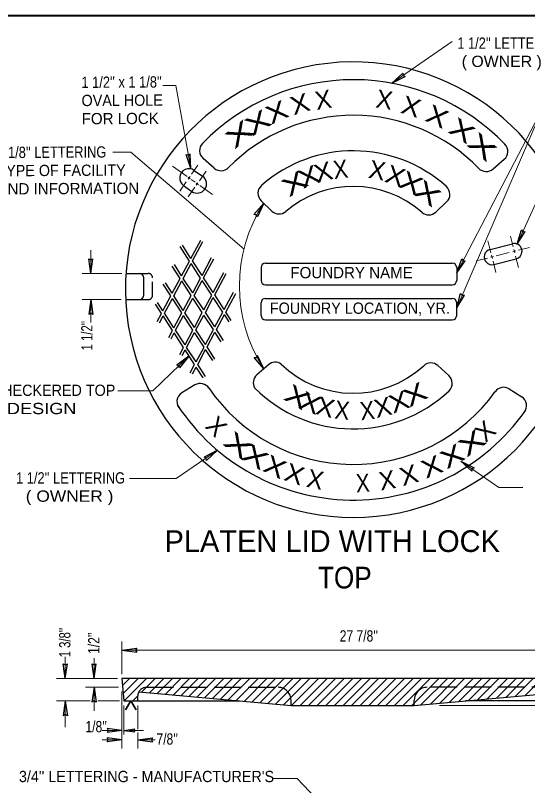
# Model space of a CAD drawing. Extents: x -333 to 39, y -49 to 225.
# Drawn here: x -286.9 to -227.9, y 88.6 to 177.4 of the extents above; entities that cross this region are included whole.
import ezdxf
from ezdxf.enums import TextEntityAlignment as Align

# ---------------------------------------------------------------- set-up
doc = ezdxf.new("R2010")
doc.units = 0
doc.header["$LTSCALE"] = 0.52
doc.linetypes.add('LONG_DASHED', pattern=[7.5, 6, -1.5])
doc.linetypes.add('MEDIUM_DASHED', pattern=[4.5, 3, -1.5])
doc.layers.add('1', color=7, linetype='Continuous', lineweight=25)
doc.layers.add('60', color=7, linetype='Continuous', lineweight=13)

msp = doc.modelspace()

# ---------------------------------------------------------------- linework, layer by layer
at = {"layer": '1', "lineweight": 40}
msp.add_line((-295.1597, 177.3982), (29.8402, 177.3982), dxfattribs=at)
at = {"layer": '1', "lineweight": 13}
for p, q in [((-243.5087, 169.578), (-236.5455, 174.3785)), ((-226.078, 166.8088), (-236.0433, 143.6936)), ((-268.7883, 160.0134), (-267.1022, 158.8206)), ((-266.5758, 159.0968), (-265.8507, 160.122)), ((-265.6739, 158.3381), (-264.8918, 159.4437)), ((-267.9502, 157.1543), (-267.1854, 158.2353)), ((-266.9887, 158.5132), (-266.7502, 158.8504)), ((-266.9847, 158.7375), (-266.7393, 158.5638)), ((-266.6372, 158.4917), (-266.1805, 158.1685)), ((-266.0397, 158.0689), (-265.7742, 157.881)), ((-266.0327, 157.8312), (-265.8458, 158.0952)), ((-266.9913, 156.476), (-266.2067, 157.5852)), ((-265.6282, 157.7777), (-264.1824, 156.7549)), ((-229.5359, 150.7276), (-229.8414, 151.9457)), ((-232.0957, 150.0318), (-232.4433, 151.4167)), ((-278.1806, 147.6565), (-278.1806, 150.336)), ((-231.495, 149.6832), (-230.0083, 150.0563)), ((-229.5782, 150.1641), (-229.2166, 150.2548)), ((-229.359, 150.0228), (-229.4537, 150.3998)), ((-228.9137, 150.3307), (-227.6513, 150.6473)), ((-233.8095, 149.1027), (-232.5029, 149.4304)), ((-232.1442, 149.5204), (-231.8104, 149.6042)), ((-231.9338, 149.3863), (-232.0251, 149.7505)), ((-228.9365, 148.3379), (-229.2644, 149.6456)), ((-231.5265, 147.7625), (-231.8529, 149.0642)), ((-274.6298, 147.6565), (-279.1806, 147.6565)), ((-274.6714, 144.6467), (-279.1806, 144.6467)), ((-278.1806, 142.0131), (-278.1806, 144.6467)), ((-274.5979, 101.4698), (-274.5979, 105.2297)), ((-274.5979, 104.2297), (-221.4474, 104.2297)), ((-281.1234, 103.4808), (-281.1234, 100.9698)), ((-277.8164, 103.3247), (-277.8164, 100.9698)), ((-275.0979, 100.9698), (-282.1234, 100.9698)), ((-274.5327, 100.1781), (-273.741, 100.9698)), ((-274.4575, 99.2634), (-272.7511, 100.9698)), ((-274.35, 98.3809), (-271.7611, 100.9698)), ((-272.3709, 99.37), (-270.7712, 100.9698)), ((-271.4412, 99.3098), (-269.7812, 100.9698)), ((-270.5322, 99.2289), (-268.7912, 100.9698)), ((-269.6232, 99.148), (-267.8013, 100.9698)), ((-268.7141, 99.0671), (-266.8113, 100.9698)), ((-267.8051, 98.9862), (-265.8214, 100.9698)), ((-266.896, 98.9052), (-264.8314, 100.9698)), ((-265.987, 98.8243), (-263.8415, 100.9698)), ((-265.0779, 98.7435), (-262.8516, 100.9698)), ((-264.1689, 98.6626), (-261.8616, 100.9698)), ((-263.2598, 98.5817), (-260.8717, 100.9698)), ((-262.3508, 98.5007), (-259.8817, 100.9698)), ((-261.4418, 98.4198), (-258.8918, 100.9698)), ((-260.5327, 98.3389), (-257.9018, 100.9698)), ((-259.6237, 98.258), (-256.9118, 100.9698)), ((-258.7146, 98.1771), (-255.9219, 100.9698)), ((-257.8056, 98.0962), (-254.932, 100.9698)), ((-256.8965, 98.0153), (-253.942, 100.9698)), ((-255.9875, 97.9344), (-252.9521, 100.9698)), ((-255.0747, 97.8572), (-251.9621, 100.9698)), ((-254.0848, 97.8572), (-250.9722, 100.9698)), ((-253.0949, 97.8572), (-249.9822, 100.9698)), ((-252.1049, 97.8572), (-248.9922, 100.9698)), ((-251.115, 97.8572), (-248.0023, 100.9698)), ((-250.125, 97.8572), (-247.0123, 100.9698)), ((-249.1351, 97.8572), (-246.0224, 100.9698)), ((-248.1452, 97.8572), (-245.0325, 100.9698)), ((-247.1552, 97.8572), (-244.0425, 100.9698)), ((-246.1652, 97.8572), (-243.0526, 100.9698)), ((-245.1753, 97.8572), (-242.0626, 100.9698)), ((-244.1853, 97.8572), (-241.0727, 100.9698)), ((-243.1954, 97.8572), (-240.0828, 100.9698)), ((-242.2054, 97.8572), (-239.0927, 100.9698)), ((-241.2155, 97.8572), (-238.1028, 100.9698)), ((-240.1572, 97.9256), (-237.1128, 100.9698)), ((-239.0705, 98.0222), (-236.1229, 100.9698)), ((-237.9838, 98.119), (-235.133, 100.9698)), ((-236.8972, 98.2157), (-234.143, 100.9698)), ((-235.8105, 98.3124), (-233.1531, 100.9698)), ((-234.7238, 98.4092), (-232.1631, 100.9698)), ((-233.6372, 98.5058), (-231.1732, 100.9698)), ((-232.5505, 98.6026), (-230.1832, 100.9698)), ((-231.4638, 98.6992), (-229.1933, 100.9698)), ((-230.3772, 98.796), (-228.2033, 100.9698)), ((-229.2905, 98.8927), (-227.2133, 100.9698)), ((-228.2038, 98.9894), (-226.2234, 100.9698)), ((-275.0147, 99.9589), (-278.8164, 99.9589)), ((-277.8164, 99.9589), (-277.8164, 97.2484)), ((-274.5979, 99.4698), (-274.5979, 92.8907)), ((-273.3601, 98.3809), (-272.7572, 98.9838)), ((-278.2794, 98.3809), (-282.1234, 98.3809)), ((-281.1234, 98.3809), (-281.1234, 95.3765)), ((-274.8848, 98.3809), (-277.3932, 98.3809)), ((-274.3848, 97.8809), (-274.3848, 94.5061)), ((-272.7744, 97.8809), (-272.7744, 95.1384)), ((-238.0337, 97.8572), (-220.032, 97.8572)), ((-274.5979, 94.9902), (-276.8926, 94.9902)), ((-273.7283, 94.9902), (-272.1179, 94.9902)), ((-272.7744, 94.7607), (-272.7744, 92.8907)), ((-274.5979, 93.8907), (-276.8926, 93.8907)), ((-272.7744, 93.8907), (-270.7708, 93.8907))]:
    msp.add_line(p, q, dxfattribs=at)
at = {"layer": '1'}
for p, q in [((-243.508, 169.5775), (-242.2387, 170.7368)), ((-243.508, 169.5775), (-241.9731, 170.3515)), ((-266.6674, 159.7365), (-267.1986, 161.3713)), ((-266.6674, 159.7365), (-266.738, 161.454)), ((-263.9666, 159.7882), (-265.2476, 160.9096)), ((-231.8497, 159.6962), (-230.5623, 160.8103)), ((-266.2629, 159.5392), (-265.3041, 158.8609)), ((-267.5006, 157.7898), (-266.5417, 157.1115)), ((-258.2744, 155.7515), (-259.3925, 154.4458)), ((-258.2744, 155.7515), (-258.9989, 154.1926)), ((-257.3417, 154.8501), (-258.5682, 156.0363)), ((-238.4412, 154.7316), (-237.1999, 155.9023)), ((-229.0729, 151.0394), (-228.5788, 152.6859)), ((-229.0729, 151.0394), (-228.1531, 152.4917)), ((-266.6462, 149.394), (-267.6337, 150.9184)), ((-266.6462, 149.394), (-265.5301, 151.4768)), ((-266.4599, 149.1065), (-265.2657, 151.3352)), ((-232.1958, 150.4309), (-229.6233, 151.0762)), ((-266.808, 149.0921), (-267.8855, 150.7553)), ((-278.1798, 147.6568), (-278.4137, 149.3598)), ((-278.1798, 147.6568), (-277.9457, 149.3598)), ((-265.3734, 147.4291), (-264.2686, 149.4907)), ((-265.1872, 147.1416), (-264.0042, 149.3491)), ((-236.0424, 147.7135), (-235.462, 149.3315)), ((-231.7599, 148.6933), (-229.1874, 149.3385)), ((-267.8868, 147.0788), (-268.8159, 148.513)), ((-267.725, 147.3808), (-268.5641, 148.6761)), ((-267.725, 147.3808), (-266.808, 149.0921)), ((-267.5387, 147.0934), (-266.6218, 148.8046)), ((-265.5352, 147.1272), (-266.6218, 148.8046)), ((-265.3734, 147.4291), (-266.4599, 149.1065)), ((-258.5792, 148.3494), (-258.5792, 146.8541)), ((-258.0792, 148.8494), (-236.5433, 148.8494)), ((-236.0433, 148.3494), (-236.0433, 146.8541)), ((-236.0424, 147.7135), (-235.0471, 149.115)), ((-274.1298, 147.6565), (-272.5849, 147.6565)), ((-264.1006, 145.4643), (-262.859, 147.7812)), ((-263.9143, 145.1769), (-262.5946, 147.6396)), ((-272.0849, 145.1467), (-272.0849, 147.1565)), ((-268.8038, 145.3677), (-269.5847, 146.5731)), ((-268.8038, 145.3677), (-267.8868, 147.0788)), ((-268.6176, 145.0802), (-267.7006, 146.7913)), ((-266.614, 145.1139), (-267.7006, 146.7913)), ((-266.4522, 145.416), (-267.5387, 147.0934)), ((-266.4522, 145.416), (-265.5352, 147.1272)), ((-266.2659, 145.1285), (-265.349, 146.8396)), ((-264.2624, 145.1623), (-265.349, 146.8396)), ((-264.1006, 145.4643), (-265.1872, 147.1416)), ((-268.9657, 145.0657), (-269.8365, 146.41)), ((-258.0792, 146.3541), (-236.5433, 146.3541)), ((-269.8827, 143.3544), (-268.9657, 145.0657)), ((-269.6964, 143.067), (-268.7794, 144.7782)), ((-267.6928, 143.1008), (-268.7794, 144.7782)), ((-267.531, 143.4028), (-268.6176, 145.0802)), ((-267.531, 143.4028), (-266.614, 145.1139)), ((-267.3447, 143.1153), (-266.4278, 144.8265)), ((-265.3412, 143.1492), (-266.4278, 144.8265)), ((-265.1793, 143.4512), (-266.2659, 145.1285)), ((-265.1793, 143.4512), (-264.2624, 145.1623)), ((-264.9932, 143.1636), (-264.0762, 144.8748)), ((-262.9896, 143.1976), (-264.0762, 144.8748)), ((-262.8277, 143.4995), (-263.9143, 145.1769)), ((-262.8277, 143.4995), (-261.7527, 145.5058)), ((-262.6415, 143.2121), (-261.4882, 145.3641)), ((-258.0792, 144.7849), (-236.5433, 144.7849)), ((-236.0424, 143.6936), (-235.5831, 145.3501)), ((-236.0424, 143.6936), (-235.1533, 145.1647)), ((-278.1814, 144.6463), (-278.4154, 142.9433)), ((-278.1814, 144.6463), (-277.9474, 142.9433)), ((-274.1714, 144.6467), (-272.5849, 144.6467)), ((-270.0445, 143.0525), (-270.7444, 144.1329)), ((-269.8827, 143.3544), (-270.4926, 144.296)), ((-258.5792, 142.8152), (-258.5792, 144.2849)), ((-236.0433, 142.8152), (-236.0433, 144.2849)), ((-270.545, 142.1186), (-270.0445, 143.0525)), ((-268.6098, 141.3896), (-269.6964, 143.067)), ((-268.6098, 141.3896), (-267.6928, 143.1008)), ((-266.2582, 141.438), (-267.3447, 143.1153)), ((-266.2582, 141.438), (-265.3412, 143.1492)), ((-263.9066, 141.4863), (-264.9932, 143.1636)), ((-263.9066, 141.4863), (-262.9896, 143.1976)), ((-262.0064, 142.2317), (-262.6415, 143.2121)), ((-270.2806, 141.9769), (-269.8582, 142.7649)), ((-268.7717, 141.0876), (-269.8582, 142.7649)), ((-268.4236, 141.1021), (-267.5067, 142.8132)), ((-266.4201, 141.136), (-267.5067, 142.8132)), ((-266.0719, 141.1504), (-265.1549, 142.8617)), ((-264.0684, 141.1843), (-265.1549, 142.8617)), ((-263.7203, 141.1988), (-262.8033, 142.9101)), ((-262.2582, 142.0686), (-262.8033, 142.9101)), ((-258.0792, 142.3152), (-236.5433, 142.3152)), ((-264.9854, 139.4732), (-266.0719, 141.1504)), ((-264.9854, 139.4732), (-264.0684, 141.1843)), ((-262.9101, 139.9481), (-263.7203, 141.1988)), ((-269.2124, 140.2651), (-268.7717, 141.0876)), ((-268.948, 140.1234), (-268.5854, 140.8001)), ((-267.4989, 139.1227), (-268.5854, 140.8001)), ((-267.337, 139.4248), (-268.4236, 141.1021)), ((-267.337, 139.4248), (-266.4201, 141.136)), ((-267.1508, 139.1372), (-266.2337, 140.8484)), ((-265.1472, 139.1712), (-266.2337, 140.8484)), ((-264.7992, 139.1856), (-263.8822, 140.8968)), ((-263.1619, 139.785), (-263.8822, 140.8968)), ((-267.9227, 138.3319), (-267.4989, 139.1227)), ((-267.6583, 138.1902), (-267.3126, 138.8353)), ((-266.2261, 137.158), (-267.3126, 138.8353)), ((-266.0643, 137.46), (-267.1508, 139.1372)), ((-266.0643, 137.46), (-265.1472, 139.1712)), ((-265.878, 137.1725), (-264.961, 138.8837)), ((-264.1357, 137.6095), (-264.961, 138.8837)), ((-263.8838, 137.7726), (-264.7992, 139.1856)), ((-266.9031, 138.1167), (-268.2893, 137.1002)), ((-266.9031, 138.1167), (-267.9638, 136.7641)), ((-258.2666, 136.6573), (-259.3855, 137.9622)), ((-258.2666, 136.6573), (-258.9921, 138.2156)), ((-266.7322, 136.2134), (-266.2261, 137.158)), ((-266.4678, 136.0718), (-266.0398, 136.8704)), ((-265.2376, 135.632), (-266.0398, 136.8704)), ((-264.9857, 135.7951), (-265.878, 137.1725)), ((-257.7343, 137.1267), (-259.0613, 135.9555)), ((-238.221, 137.0377), (-236.9509, 135.8982)), ((-266.1991, 134.8044), (-267.6856, 133.9117)), ((-229.9791, 134.3476), (-228.5401, 133.4332)), ((-263.5942, 127.2725), (-265.1309, 126.5022)), ((-263.5942, 127.2725), (-264.8662, 126.1162)), ((-235.5664, 126.0242), (-234.0357, 125.242)), ((-235.5664, 126.0242), (-234.3034, 124.8582)), ((-274.5976, 104.2288), (-272.8946, 104.4628)), ((-274.5976, 104.2288), (-272.8946, 103.9948)), ((-281.1226, 100.9702), (-281.3566, 102.6732)), ((-281.1226, 100.9702), (-280.8886, 102.6732)), ((-277.8156, 100.9702), (-278.0496, 102.6732)), ((-277.8156, 100.9702), (-277.5816, 102.6732)), ((-277.8173, 99.9586), (-278.0512, 98.2556)), ((-277.8173, 99.9586), (-277.5832, 98.2556)), ((-281.1234, 98.3809), (-281.3574, 96.6779)), ((-281.1234, 98.3809), (-280.8894, 96.6779)), ((-272.7744, 98.3809), (-261.0043, 98.3809)), ((-223.2709, 98.3809), (-235.0411, 98.3809)), ((-274.5983, 94.9893), (-276.3012, 95.2233)), ((-274.5983, 94.9893), (-276.3012, 94.7553)), ((-274.3846, 94.9907), (-273.1073, 95.1662)), ((-274.3846, 94.9907), (-273.1073, 94.8152)), ((-274.5983, 93.8915), (-276.3012, 94.1255)), ((-272.7741, 93.8898), (-271.0711, 94.1238)), ((-274.5983, 93.8915), (-276.3012, 93.6575)), ((-272.7741, 93.8898), (-271.0711, 93.6558))]:
    msp.add_line(p, q, dxfattribs=at)
at = {"layer": '1', "linetype": 'LONG_DASHED'}
for p, q in [((-272.5849, 147.6565), (-271.5645, 147.6565)), ((-271.7744, 99.9589), (-256.6196, 99.9589)), ((-224.2709, 99.9589), (-239.4257, 99.9589)), ((-255.1196, 97.8572), (-255.1196, 98.4589)), ((-240.9257, 97.8572), (-240.9257, 98.4589))]:
    msp.add_line(p, q, dxfattribs=at)
at = {"layer": '1', "linetype": 'MEDIUM_DASHED'}
for p, q in [((-271.0645, 145.1467), (-271.0645, 147.1565)), ((-272.5849, 144.6467), (-271.5645, 144.6467))]:
    msp.add_line(p, q, dxfattribs=at)
at = {"layer": '1', "lineweight": 35}
for p in [(-274.1844, 97.3555), (-272.9747, 97.3555)]:
    msp.add_line(p, (-273.5796, 98.3809), dxfattribs=at)
at = {"layer": '1'}
for points in [[(-242.2387, 170.7368), (-242.213, 170.4673), (-241.9731, 170.3515)], [(-267.1986, 161.3713), (-266.9427, 161.2834), (-266.738, 161.454)], [(-258.9989, 154.1926), (-259.1265, 154.4313), (-259.3925, 154.4458)], [(-228.5788, 152.6859), (-228.4184, 152.4679), (-228.1531, 152.4917)], [(-278.4137, 149.3598), (-278.1773, 149.2281), (-277.9457, 149.3598)], [(-235.462, 149.3315), (-235.3133, 149.1053), (-235.0471, 149.115)], [(-235.5831, 145.3501), (-235.4182, 145.1355), (-235.1533, 145.1647)], [(-277.9474, 142.9433), (-278.1838, 143.0751), (-278.4154, 142.9433)], [(-259.3855, 137.9622), (-259.1154, 137.9794), (-258.9921, 138.2156)], [(-267.9638, 136.7641), (-268.0336, 137.0256), (-268.2893, 137.1002)], [(-264.8662, 126.1162), (-264.8913, 126.3858), (-265.1309, 126.5022)], [(-234.0357, 125.242), (-234.279, 125.1234), (-234.3034, 124.8582)], [(-272.8946, 104.4628), (-273.0263, 104.2264), (-272.8946, 103.9948)], [(-281.3566, 102.6732), (-281.1202, 102.5414), (-280.8886, 102.6732)], [(-278.0496, 102.6732), (-277.8132, 102.5414), (-277.5816, 102.6732)], [(-221.4474, 100.9698), (-274.5979, 100.9698), (-274.3848, 98.3809), (-272.7744, 98.3809), (-272.7744, 98.9589)], [(-272.6626, 99.4185), (-255.1196, 97.8572), (-240.9257, 97.8572), (-223.3827, 99.4185)], [(-277.5832, 98.2556), (-277.8197, 98.3873), (-278.0512, 98.2556)], [(-280.8894, 96.6779), (-281.1258, 96.8097), (-281.3574, 96.6779)], [(-276.3012, 95.2233), (-276.1695, 94.9869), (-276.3012, 94.7553)], [(-273.1073, 94.8152), (-273.2062, 94.9926), (-273.1073, 95.1662)], [(-276.3012, 93.6575), (-276.1695, 93.8939), (-276.3012, 94.1255)], [(-271.0711, 94.1238), (-271.2028, 93.8874), (-271.0711, 93.6558)]]:
    msp.add_lwpolyline(points, dxfattribs=at)
at = {"layer": '1', "lineweight": 13}
for points in [[(-266.6682, 159.736), (-268.3873, 169.3129), (-269.8772, 169.3129)], [(-236.0433, 147.7136), (-226.078, 166.8088), (-223.8622, 166.8088)], [(-260.5111, 150.4513), (-273.5618, 161.6308), (-275.6563, 161.6308)], [(-229.0738, 151.0395), (-224.0302, 162.0925), (-222.3737, 162.0925)], [(-266.9022, 138.1164), (-271.0377, 134.1123), (-275.0657, 134.1123)], [(-263.5934, 127.272), (-268.3522, 124.0079), (-273.7229, 124.0079)], [(-245.002, 79.5336), (-254.4036, 89.4531), (-257.2113, 89.4531)]]:
    msp.add_lwpolyline(points, dxfattribs=at)
at = {"layer": '1'}
for centre, radius, start, end in [((-247.948, 145.79), 26.2483, 6.73644, 5.54492), ((-247.9481, 145.765), 24.2233, 43.86002, 135.81213), ((-247.9481, 145.765), 20.1233, 44.09848, 135.57367), ((-264.4571, 161.8125), 1.2, 135.81213, 228.79922), ((-231.3475, 161.7178), 1.2, 310.87173, 43.86002), ((-247.9481, 145.765), 16.0233, 47.96814, 131.31312), ((-263.1761, 160.6911), 1.2, 228.79972, 315.57367), ((-266.8818, 158.6646), 1.0715, 54.7203, 234.72288), ((-232.6349, 160.6037), 1.2, 224.09848, 310.87137), ((-265.9229, 157.9863), 1.0715, 234.72287, 54.7203), ((-257.734, 156.8989), 1.2, 131.31312, 225.9569), ((-247.9481, 145.765), 11.9233, 48.57128, 130.70996), ((-238.0232, 156.7753), 1.2, 313.32486, 47.96814), ((-256.5075, 155.7127), 1.2, 225.95677, 310.70996), ((-239.2646, 155.6045), 1.2, 228.57128, 313.32548), ((-229.4054, 150.2073), 0.8958, 284.08537, 104.0802), ((-231.9779, 149.5621), 0.8957, 104.0802, 284.08537), ((-258.0792, 148.3494), 0.5, 90, 180), ((-236.5433, 148.3494), 0.5, 0, 90), ((-272.5849, 147.1565), 0.5, 0, 90), ((-258.0792, 146.8541), 0.5, 180, 270), ((-236.5433, 146.8541), 0.5, 270, 0), ((-272.5849, 145.1467), 0.5, 270, 0), ((-258.0792, 144.2849), 0.5, 90, 180), ((-236.5433, 144.2849), 0.5, 0, 90), ((-258.0792, 142.8152), 0.5, 180, 270), ((-236.5433, 142.8152), 0.5, 270, 0), ((-256.9403, 136.2269), 1.2, 55.244, 131.427), ((-247.9481, 145.765), 11.9233, 225.82904, 312.85492), ((-239.0224, 136.1446), 1.2, 48.10141, 132.85492), ((-258.2672, 135.0558), 1.2, 131.43297, 209.07875), ((-237.7523, 135.005), 1.2, 313.45793, 48.10099), ((-265.5812, 133.7757), 1.2, 32.84154, 120.99174), ((-247.9481, 145.765), 20.1233, 214.13114, 324.37923), ((-247.9481, 145.765), 16.0233, 224.80893, 313.45793), ((-230.6227, 133.3347), 1.2, 57.56695, 144.96218), ((-267.0677, 132.8828), 1.2, 120.98764, 227.39298), ((-229.1838, 132.4204), 1.2, 320.96009, 57.56024), ((-247.9481, 145.765), 24.2233, 213.31186, 324.76004)]:
    msp.add_arc(centre, radius, start, end, dxfattribs=at)
at = {"layer": '1', "lineweight": 13}
msp.add_arc((-243.4385, 146.2089), 17.6391, 147.24962, 212.78932, dxfattribs=at)
at = {"layer": '1', "linetype": 'MEDIUM_DASHED'}
msp.add_arc((-271.5645, 147.1565), 0.5, 0, 90, dxfattribs=at)
at = {"layer": '1', "linetype": 'LONG_DASHED'}
for centre, radius, start, end in [((-271.5645, 145.1467), 0.5, 270, 0), ((-271.7744, 98.9589), 1, 90, 180), ((-256.6196, 98.4589), 1.5, 0, 90), ((-239.4257, 98.4589), 1.5, 90, 180)]:
    msp.add_arc(centre, radius, start, end, dxfattribs=at)
at = {"layer": '60'}
msp.add_lwpolyline([(-235.5662, 126.0251), (-231.2017, 122.9813), (-228.4243, 122.9813)], dxfattribs=at)

# ---------------------------------------------------------------- texts
at = {"layer": '1'}
for s, height, width, p in [("1 1/2'' LETTERING", 1.3, 0.85, (-235.9701, 173.5539)), (' ( OWNER )', 1.3, 1.05, (-235.9701, 171.4539)), ('FOUNDRY LOCATION, YR.', 1.3, 0.95, (-257.557, 143.004)), ('CHECKERED TOP', 1.3, 0.95, (-289.5855, 133.5408)), ('   DESIGN', 1.3, 1.2, (-289.5855, 131.4408)), ("1 1/2'' LETTERING", 1.3, 0.85, (-286.7949, 123.4444)), ('  ( OWNER )', 1.3, 1.15, (-286.7949, 121.3444)), ('TOP', 2.5, 0.9, (-252.0154, 111.3503)), ("27 7/8''", 1.3, 0.8, (-249.5157, 105.2333)), ("1/8''", 1.3, 0.8, (-278.8051, 94.7778)), ("7/8''", 1.3, 0.8, (-270.6245, 93.3503)), ("3/4'' LETTERING - MANUFACTURER'S", 1.3, 0.95, (-286.4657, 89.0299))]:
    msp.add_text(s, height=height, dxfattribs=dict(at, width=width)).set_placement(p)
for s, rotation, width, p in [("1 1/2'' x 1 1/8''", 0.288, 0.85, (-279.2605, 169.0411)), ('OVAL HOLE', 0.288, 0.95, (-279.2499, 166.9411)), ("1 1/8'' LETTERING", 0.288, 0.85, (-288.953, 160.9497)), ('TYPE OF FACILITY', 0.288, 0.95, (-288.9424, 158.8498)), ("1 1/2''", 90, 0.75, (-277.994, 138.7868)), ("1 3/8''", 90, 0.75, (-280.5358, 103.4153)), ("1/2''", 90, 0.8, (-277.1936, 103.8072))]:
    msp.add_text(s, height=1.3, rotation=rotation, dxfattribs=dict(at, width=width)).set_placement(p)
for rotation, p in [(9.409, (-251.2457, 166.6445)), (351.182, (-244.5257, 166.6571)), (349.465, (-245.3812, 158.5244)), (314.484, (-264.4679, 129.291)), (42.474, (-232.0377, 128.7012)), (348.129, (-252.5356, 122.8899)), (9.629, (-243.8662, 122.7946))]:
    msp.add_text('X', height=2.1, rotation=rotation, dxfattribs=at).set_placement(p, align=Align.CENTER)
for rotation, width, p in [(16.94, 1.15, (-253.7957, 166.1911)), (343.24, 1.15, (-241.5867, 165.8862)), (24.516, 1.3, (-256.327, 165.2938)), (335.42, 1.3, (-238.7116, 164.801)), (31.38, 1.5, (-258.4087, 164.1543)), (38.334, 1.7, (-260.4159, 162.9006)), (327.517, 1.5, (-235.9829, 163.2415)), (320.215, 1.75, (-233.7597, 161.447)), (6.37, 0.9, (-249.3039, 158.6236)), (23.22, 1.25, (-252.6601, 157.8593)), (15.379, 1.1, (-251.1348, 158.3278)), (341.345, 1.15, (-243.4318, 157.9172)), (31.8, 1.5, (-254.1693, 157.1345)), (333.699, 1.35, (-241.7477, 157.143)), (325.242, 1.55, (-239.9902, 156.0323)), (28.083, 1.4, (-240.3514, 132.7818)), (329.828, 1.45, (-254.9352, 132.5139)), (337.339, 1.25, (-253.2992, 131.7759)), (20.376, 1.2, (-242.3187, 131.8812)), (345.489, 1.1, (-251.4131, 131.234)), (13.074, 1.05, (-244.3134, 131.2133)), (354.341, 0.9, (-249.3243, 130.8584)), (6.081, 0.9, (-246.2289, 130.8151)), (35.726, 1.6, (-233.7005, 127.2753)), (321.419, 1.7, (-261.8544, 127.0151)), (328.011, 1.5, (-259.7619, 125.6375)), (29.154, 1.4, (-236.0607, 125.6823)), (334.933, 1.3, (-257.3972, 124.4292)), (22.738, 1.25, (-238.5164, 124.4222)), (341.453, 1.15, (-255.0424, 123.5376)), (15.899, 1.1, (-241.2628, 123.4117)), (2.692, 0.85, (-246.802, 122.4636))]:
    msp.add_text('X', height=2.1, rotation=rotation, dxfattribs=dict(at, width=width)).set_placement(p, align=Align.CENTER)
for s, p in [('FOR LOCK', (-279.2394, 164.8411)), ('AND INFORMATION', (-288.9319, 156.7498))]:
    msp.add_text(s, height=1.3, rotation=0.288, dxfattribs=at).set_placement(p)
for s, height, p in [('FOUNDRY NAME', 1.3, (-255.1977, 147.101)), ('PLATEN LID WITH LOCK', 2.5, (-269.6989, 115.5572))]:
    msp.add_text(s, height=height, dxfattribs=at).set_placement(p)

doc.saveas('drawing.dxf')
